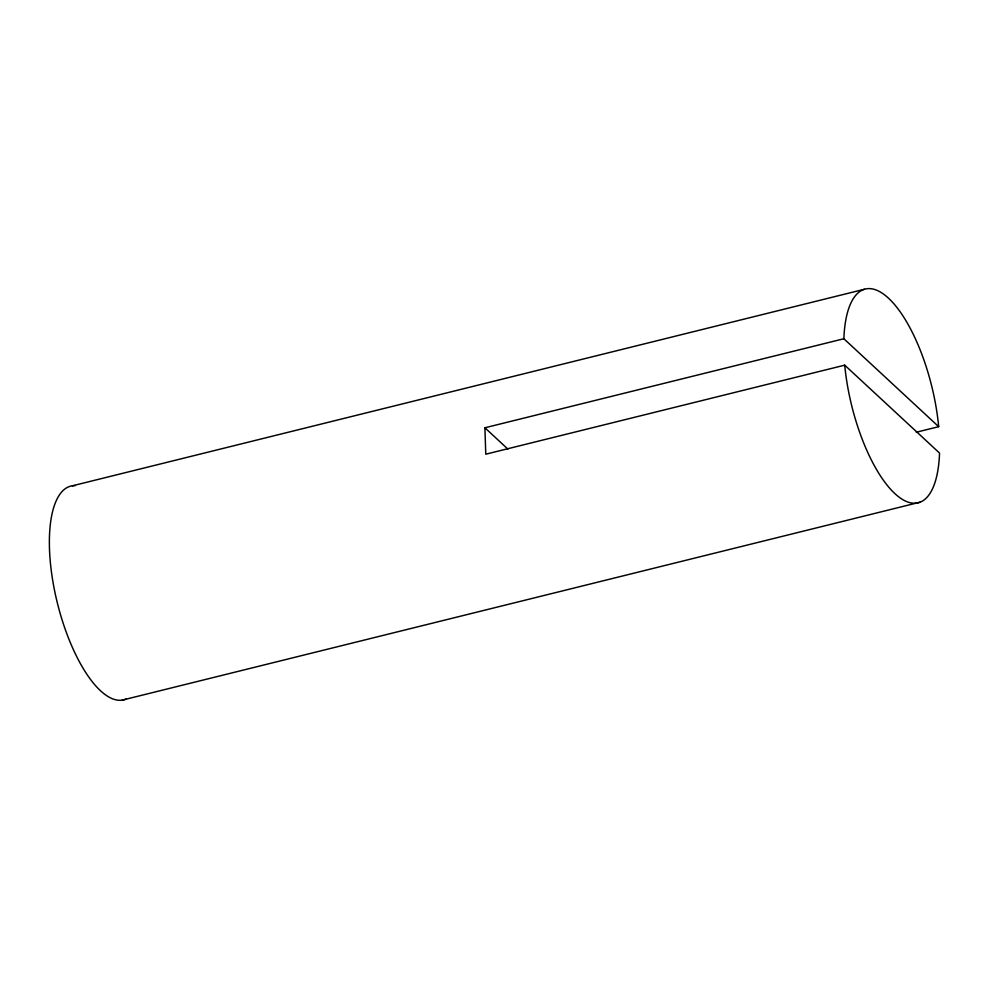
<?xml version="1.0" encoding="UTF-8"?>
<svg xmlns="http://www.w3.org/2000/svg" width="989" height="989" viewBox="0 0 989 989"><rect width="100%" height="100%" fill="white"/><g stroke="black" fill="none" stroke-linecap="round" stroke-linejoin="round"><path stroke-width="1.48" d="M916.247 432.242L938.685 426.679A110.113 41.167 76.1 0 0 888.493 298.196A110.113 41.167 76.1 0 0 843.864 338.745L484.907 427.78L485.772 454.198L844.73 365.164L939.55 453.086A110.113 41.167 76.1 0 1 894.921 493.647A110.113 41.167 76.1 0 1 844.73 365.164M920.166 502.165L122.129 700.15M72.469 485.784L864.423 289.258M843.864 338.745L938.685 426.679M484.907 427.78L507.864 449.08M126.172 699.05A110.113 41.179 76.1 0 1 56.707 600.311A110.113 41.179 76.1 0 1 75.263 485.648"/></g></svg>
